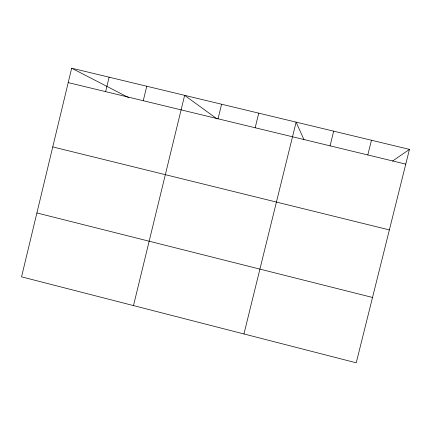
<?xml version="1.0" encoding="UTF-8"?>
<svg xmlns="http://www.w3.org/2000/svg" width="431" height="431" viewBox="0 0 431 431"><rect width="100%" height="100%" fill="white"/><g stroke="black" fill="none" stroke-linecap="round" stroke-linejoin="round"><path stroke-width="0.65" d="M71.67 68.19L21.55 276.837L356.232 362.81L409.45 149.379L71.67 68.19L128.874 97.729M105.627 91.641L109.113 77.192M143.259 100.73L146.766 86.243M133.491 305.59L184.635 95.343L217.035 118.913M218.038 118.784L221.593 104.227M255.174 127.754L258.751 113.159M243.946 333.966L296.113 122.14L304.006 139.719M330.06 145.84L333.686 131.169M367.81 154.955L371.463 140.247M392.517 161.097L409.45 149.379M68.206 82.601L405.776 164.125M52.76 146.912L389.371 229.917M36.894 212.952L372.524 297.465"/></g></svg>
